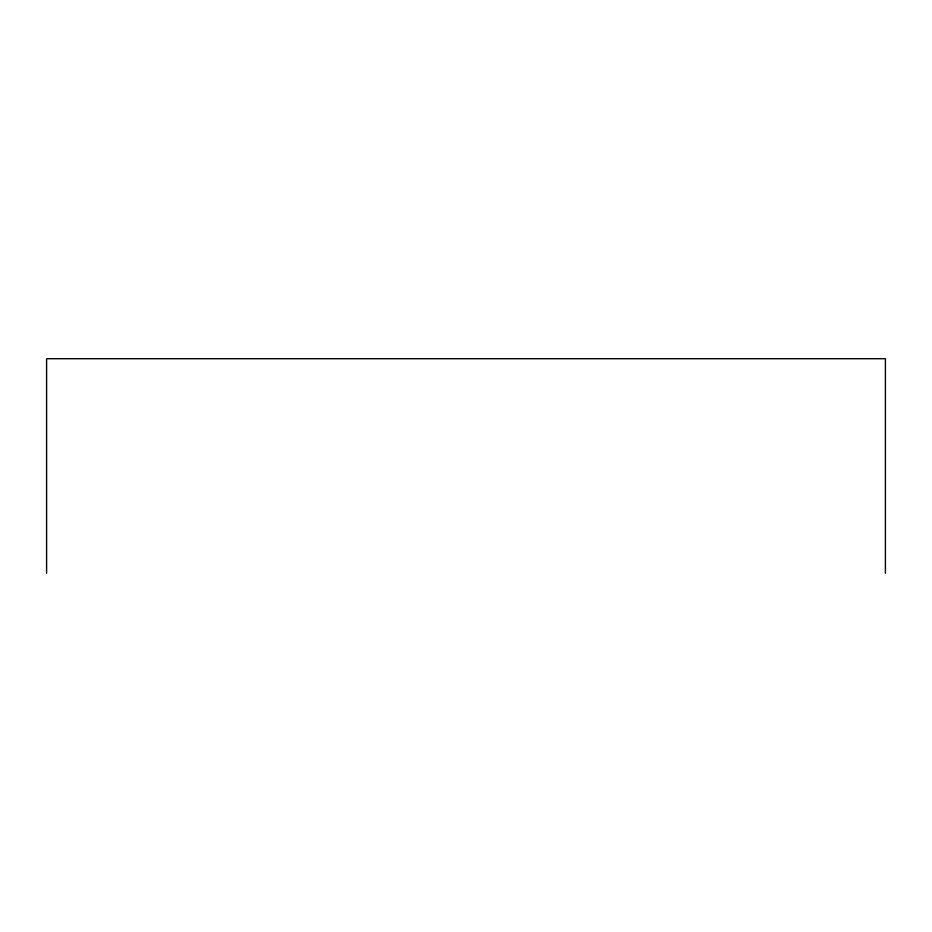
<?xml version="1.0" encoding="UTF-8"?>
<svg xmlns="http://www.w3.org/2000/svg" width="932" height="932" viewBox="0 0 932 932"><rect width="100%" height="100%" fill="white"/><g stroke="black" fill="none" stroke-linecap="round" stroke-linejoin="round"><path stroke-width="1.4" d="M885.4 573.297L885.4 358.703L46.6 358.703L46.6 573.297"/></g></svg>
